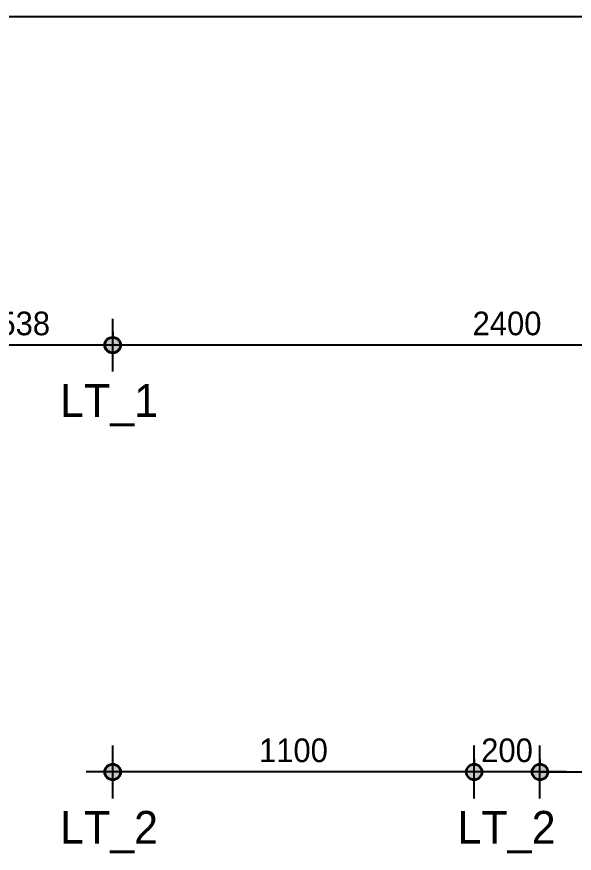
# Model space of a CAD drawing. Header units: millimetres. Extents: x 332171 to 384371, y 54317 to 89920.
# Drawn here: x 373310 to 375007, y 62941 to 65489 of the extents above; entities that cross this region are included whole.
import ezdxf

# ---------------------------------------------------------------- set-up
doc = ezdxf.new("R2010")
doc.units = ezdxf.units.MM
doc.header["$LTSCALE"] = 60
for name, color, linetype in [('07-DIM WAL', 5, 'Continuous'), ('2CONTINUOUS', 2, 'Continuous'), ('3.기호.계단선', 30, 'Continuous'), ('RC-LIGHT', 7, 'Continuous')]:
    doc.layers.add(name, color=color, linetype=linetype)
doc.styles.add('YOURNAME', font='HY울릉도M.TTF')
doc.styles.add('코레일둥고', font='Korail_Round_Gothic_Medium.ttf')
doc.dimstyles.new('40', dxfattribs={"dimscale": 40, "dimtxt": 1.8, "dimasz": 0.9, "dimexe": 0.5, "dimexo": 1, "dimgap": 0.7, "dimtad": 1, "dimdec": 0, "dimzin": 0, "dimdsep": 46, "dimtxsty": 'YOURNAME', "dimblk": 'NONE', "dimcen": 0, "dimclrd": 1, "dimclre": 1, "dimclrt": 7, "dimadec": 0, "dimazin": 0, "dimtfac": 1, "dimtdec": 0, "dimtix": 1, "dimtmove": 2, "dimatfit": 3, "dimldrblk": 'NONE', "dimfxl": 1, "dimtolj": 1, "dimtzin": 0, "dimarcsym": 0})

# ---------------------------------------------------------------- blocks, each defined once
blk = doc.blocks.new('floorplan')
at = {"layer": '2CONTINUOUS'}
blk.add_lwpolyline([(383282.9, 96935.4), (383282.9, 97900.4), (379005.9, 97900.4), (379005.9, 97065.4)], dxfattribs=at)
blk = doc.blocks.new('CJSWJD')
blk.add_blockref('floorplan', (-6742.6, -32411.6))
blk = doc.blocks.new('1')
at = {"linetype": 'Continuous'}
h = blk.add_hatch(color=4, dxfattribs=at)
h.dxf.hatch_style = 1
edge = h.paths.add_edge_path()
edge.add_arc((11539653.5, -14273503.8), 37.5, 0, 360)
at = {"color": 1, "linetype": 'Continuous'}
for p, q in [((11539653.5, -14273637.1), (11539653.5, -14273370.5)), ((11539520.2, -14273503.8), (11539786.8, -14273503.8))]:
    blk.add_line(p, q, dxfattribs=at)
at = {"color": 4, "linetype": 'Continuous'}
for radius in [41.5, 37.5]:
    blk.add_circle((11539653.5, -14273503.8), radius, dxfattribs=at)
blk = doc.blocks.new('*D229')
at = {"layer": '07-DIM WAL', "color": 1, "lineweight": -2}
for p, q in [((376001.9, 64488.7), (373601.9, 64488.7)), ((373601.9, 64448.7), (373601.9, 64468.7)), ((376001.9, 64448.7), (376001.9, 64468.7))]:
    blk.add_line(p, q, dxfattribs=at)
at = {"layer": 'Defpoints', "color": 0}
for p in [(373601.9, 64488.7), (373601.9, 64488.7), (376001.9, 64488.7)]:
    blk.add_point(p, dxfattribs=at)
at = {"layer": '07-DIM WAL', "color": 7, "insert": (374801.9, 64554.2), "char_height": 72, "attachment_point": 5, "style": 'YOURNAME'}
blk.add_mtext('\\A1;2400', dxfattribs=at)
blk = doc.blocks.new('_None')
blk = doc.blocks.new('*D230')
at = {"layer": '07-DIM WAL', "color": 1, "lineweight": -2}
for p, q in [((373063.4, 64528.7), (373063.4, 64508.7)), ((373601.9, 64528.7), (373601.9, 64508.7)), ((373601.9, 64488.7), (373063.4, 64488.7))]:
    blk.add_line(p, q, dxfattribs=at)
at = {"layer": 'Defpoints', "color": 0}
for p in [(373063.4, 64488.7), (373063.4, 64488.7), (373601.9, 64488.7)]:
    blk.add_point(p, dxfattribs=at)
at = {"layer": '07-DIM WAL', "color": 7, "insert": (373332.6, 64554.2), "char_height": 72, "attachment_point": 5, "style": 'YOURNAME'}
blk.add_mtext('\\A1;538', dxfattribs=at)
blk = doc.blocks.new('*D235')
at = {"layer": '07-DIM WAL', "color": 1, "lineweight": -2}
for p, q in [((374901.9, 63188.7), (376001.9, 63188.7)), ((374901.9, 63148.7), (374901.9, 63168.7)), ((376001.9, 63148.7), (376001.9, 63168.7))]:
    blk.add_line(p, q, dxfattribs=at)
at = {"layer": 'Defpoints', "color": 0}
for p in [(374901.9, 63188.7), (376001.9, 63188.7), (376001.9, 63188.7)]:
    blk.add_point(p, dxfattribs=at)
at = {"layer": '07-DIM WAL', "color": 7, "insert": (375451.9, 63254.2), "char_height": 72, "attachment_point": 5, "style": 'YOURNAME'}
blk.add_mtext('\\A1;1100', dxfattribs=at)
blk = doc.blocks.new('*D236')
at = {"layer": '07-DIM WAL', "color": 1, "lineweight": -2}
for p, q in [((374701.9, 63228.7), (374701.9, 63208.7)), ((374901.9, 63228.7), (374901.9, 63208.7)), ((374701.9, 63188.7), (374665.9, 63188.7)), ((374901.9, 63188.7), (374701.9, 63188.7)), ((374901.9, 63188.7), (374937.9, 63188.7))]:
    blk.add_line(p, q, dxfattribs=at)
at = {"layer": 'Defpoints', "color": 0}
for p in [(374701.9, 63188.7), (374701.9, 63188.7), (374901.9, 63188.7)]:
    blk.add_point(p, dxfattribs=at)
at = {"layer": '07-DIM WAL', "color": 7, "insert": (374801.9, 63254.2), "char_height": 72, "attachment_point": 5, "style": 'YOURNAME'}
blk.add_mtext('\\A1;200', dxfattribs=at)
blk = doc.blocks.new('*D237')
at = {"layer": '07-DIM WAL', "color": 1, "lineweight": -2}
for p, q in [((374701.9, 63228.7), (374701.9, 63208.7)), ((374701.9, 63188.7), (373601.9, 63188.7)), ((373601.9, 63148.7), (373601.9, 63168.7))]:
    blk.add_line(p, q, dxfattribs=at)
at = {"layer": 'Defpoints', "color": 0}
for p in [(373601.9, 63188.7), (373601.9, 63188.7), (374701.9, 63188.7)]:
    blk.add_point(p, dxfattribs=at)
at = {"layer": '07-DIM WAL', "color": 7, "insert": (374151.9, 63254.2), "char_height": 72, "attachment_point": 5, "style": 'YOURNAME'}
blk.add_mtext('\\A1;1100', dxfattribs=at)

msp = doc.modelspace()

# ---------------------------------------------------------------- block references
msp.add_blockref('CJSWJD', (0, 0))
at = {"layer": 'RC-LIGHT', "xscale": 0.6024096385271789, "yscale": 0.6024096385271789, "zscale": 0.6024096385271789, "rotation": 90.00000000000001}
for p in [(-8224894.4, -6887109.8), (-8224894.4, -6888409.8), (-8223794.4, -6888409.8), (-8223594.4, -6888409.8)]:
    msp.add_blockref('1', p, dxfattribs=at)

# ---------------------------------------------------------------- texts
at = {"layer": '3.기호.계단선', "style": '코레일둥고'}
for s, p in [('LT_1', (373441.5, 64270)), ('LT_2', (373441.5, 62970)), ('LT_2', (374651.5, 62970))]:
    msp.add_text(s, height=100, dxfattribs=at).set_placement(p)

# ---------------------------------------------------------------- dimensions: what is measured, and where the dimension line sits
at = {"layer": '07-DIM WAL'}
for base, p1, p2, picture, middle in [((373063.3589183, 64488.7356465), (373601.8589183, 64488.7356465), (373063.3589183, 64488.7356465), '*D230', (373332.6089183, 64554.2216652)), ((373601.9, 64488.7), (376001.9, 64488.7), (373601.9, 64488.7), '*D229', (374801.9, 64554.2)), ((373601.9, 63188.7), (374701.9, 63188.7), (373601.9, 63188.7), '*D237', (374151.9, 63254.2)), ((374701.9, 63188.7), (374901.9, 63188.7), (374701.9, 63188.7), '*D236', (374801.9, 63254.2)), ((376001.9, 63188.7), (374901.9, 63188.7), (376001.9, 63188.7), '*D235', (375451.9, 63254.2))]:
    dim = msp.add_linear_dim(base=base, p1=p1, p2=p2, dimstyle='40', override={"dimfxl": 1.25}, dxfattribs=at)
    dim.commit()
    dim.dimension.update_dxf_attribs({"geometry": picture, "text_midpoint": middle})

doc.saveas('drawing.dxf')
